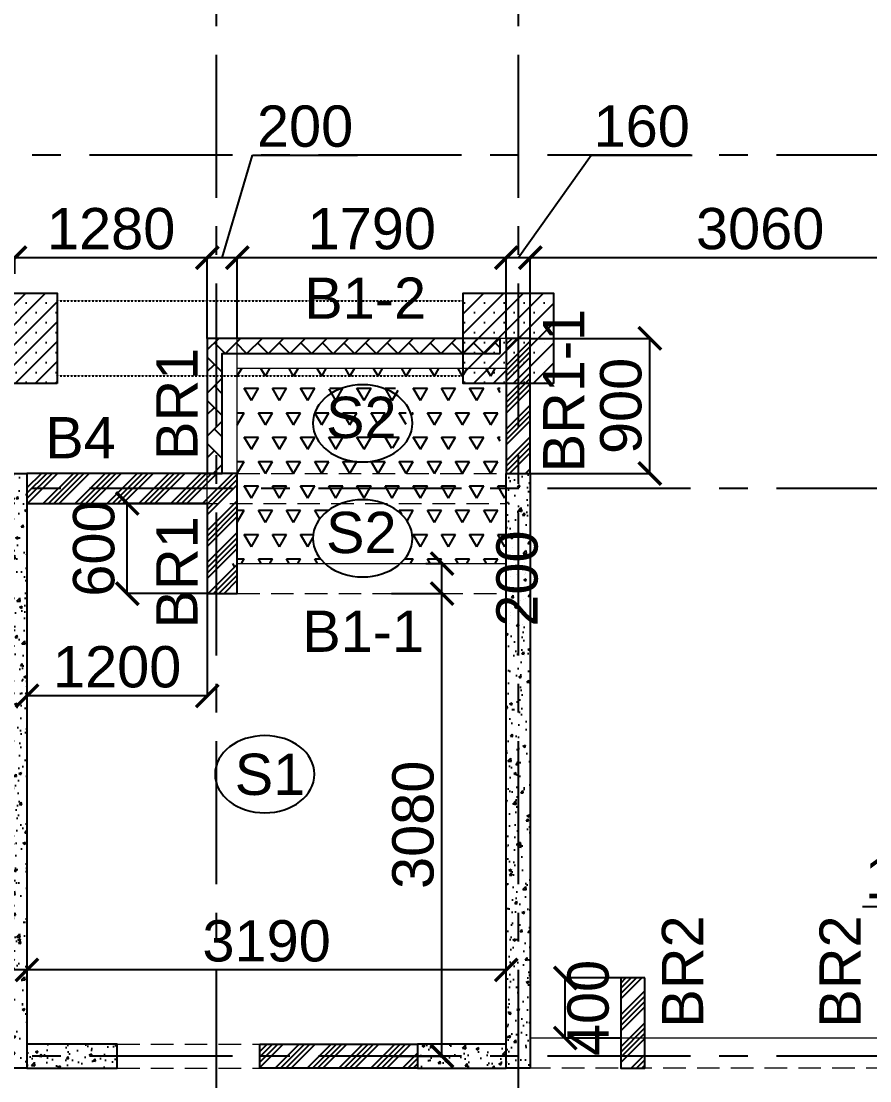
# Model space of a CAD drawing. Header units: inches. Extents: x -1898 to 127651, y -195120 to -109120.
# Drawn here: x 61092 to 66741, y -123235 to -116178 of the extents above; entities that cross this region are included whole.
import ezdxf

# ---------------------------------------------------------------- set-up
doc = ezdxf.new("R2010")
doc.units = ezdxf.units.IN
doc.header["$MEASUREMENT"] = 0
for name, pattern in [('CENTER', [50.8, 31.75, -6.35, 6.35, -6.35]), ('DASHED2', [9.525, 6.35, -3.175]), ('Hidden', [3, 2, -1])]:
    doc.linetypes.add(name, pattern=pattern)
for name, color, linetype in [('160 R.C. WALL HAT', 8, 'Continuous'), ('160 R.C.WALL', 6, 'Continuous'), ('AR-Column', 40, 'Continuous'), ('AR-Hidden', 251, 'DASHED2'), ('BAL. PARAPET WALL', 4, 'Continuous'), ('BEAM TEXT', 4, 'Continuous'), ('DIM', 251, 'Continuous'), ('GRID', 8, 'CENTER'), ('NON S.WALL HATCH', 8, 'Continuous'), ('NON STRUC R.C.WALL', 6, 'Continuous'), ('NON.STRUC.R.C.WALLS', 1, 'Continuous'), ('PARAPET WALL', 4, 'Continuous'), ('SUNKEN', 8, 'Continuous')]:
    doc.layers.add(name, color=color, linetype=linetype)
for name, color, linetype, lineweight in [('BEAMS', 3, 'Continuous', 0), ('SLAB CIR', 1, 'Continuous', 25), ('SLAB TXT', 3, 'Continuous', 0)]:
    doc.layers.add(name, color=color, linetype=linetype, lineweight=lineweight)
doc.styles.add('T200', font='sanss___.ttf', dxfattribs={"height": 275})
doc.styles.add('T300', font='sanss___.ttf', dxfattribs={"height": 350})
doc.dimstyles.new('T 200', dxfattribs={"dimtxt": 275, "dimasz": 150, "dimexe": 1, "dimexo": 0, "dimgap": 50, "dimtad": 1, "dimdec": 0, "dimrnd": 5, "dimdsep": 46, "dimtxsty": 'T200', "dimblk": 'ARCHTICK', "dimcen": 2.5, "dimdle": 1, "dimclrd": 5, "dimclre": 253, "dimclrt": 1, "dimadec": 0, "dimazin": 0, "dimtfac": 1, "dimtdec": 0, "dimtmove": 2, "dimatfit": 3, "dimfxl": 0, "dimarcsym": 0})
pattern_1 = [(45, (2346260.05, -240371.21), (-106.066017, 106.066017), []), (45, (2346295.4, -240371.21), (-106.066017, 106.066017), []), (45, (2346330.76, -240371.21), (-106.066017, 106.066017), []), (45, (2346366.12, -240371.21), (-106.066017, 106.066017), [])]
pattern_2 = [(50, (2184721.52, 112605.64), (179.315046, -15.688034), [18.75, -206.25]), (355, (2184721.52, 112605.64), (-34.687833, 188.048033), [15, -165]), (100.451444, (2184736.47, 112604.33), (144.627212, 172.359998), [15.935048, -175.285528]), (46.1842, (2184721.52, 112655.64), (266.810333, -41.37982), [28.125, -309.375]), (96.635635, (2184743.76, 112652.2), (233.665486, 243.52965), [23.902586, -262.92844]), (351.184164, (2184721.52, 112655.64), (233.665486, 243.52965), [22.5, -247.5]), (21, (2184746.52, 112643.14), (149.226763, -100.654723), [18.75, -206.25]), (326, (2184746.52, 112643.14), (60.828833, 181.287511), [15, -165]), (71.451445, (2184758.96, 112634.75), (210.055594, 80.632788), [15.935047, -175.285528]), (37.5, (2184721.524, 112605.64), (3.0399638, 83.2234635), [0, -163, 0, -167.5, 0, -165.625]), (7.5, (2184721.52, 112605.64), (65.7673844, 98.602928), [0, -95.5, 0, -159.25, 0, -63.125]), (327.5, (2184665.774, 112605.64), (133.455609, -5.638718), [0, -62.5, 0, -195, 0, -258.75]), (317.5, (2184640.77, 112605.64), (145.7965423, 25.0262456), [0, -81.25, 0, -129.5, 0, -183.75])]
pattern_3 = [(45, (-132245.64, 75915.45), (-66.29126, 66.29126), []), (45, (-132179.35, 75915.45), (-66.29126, 66.29126), [0, -93.75])]

# ---------------------------------------------------------------- blocks, each defined once
blk = doc.blocks.new('_ARCHTICK')
at = {"color": 0, "linetype": 'ByBlock', "const_width": 0.15}
blk.add_lwpolyline([(-0.5, -0.5), (0.5, 0.5)], dxfattribs=at)
blk = doc.blocks.new('*D599')
at = {"layer": 'Defpoints', "color": 0}
for p in [(67541, -122496.6), (67541, -122654.1, 14.7), (67701, -122640.4, 14.7)]:
    blk.add_point(p, dxfattribs=at)
at = {"layer": 'DIM', "color": 5, "lineweight": -2}
for p, q in [((67364.2, -122076), (66691.9, -122076)), ((67621, -122496.6), (67364.2, -122076)), ((67702, -122496.6), (67540, -122496.6))]:
    blk.add_line(p, q, dxfattribs=at)
at = {"layer": 'DIM', "color": 253, "lineweight": -2}
for p, q in [((67541, -122654.1), (67541, -122495.6)), ((67701, -122640.4), (67701, -122495.6))]:
    blk.add_line(p, q, dxfattribs=at)
at = {"layer": 'DIM', "color": 5, "lineweight": -2, "xscale": 150, "yscale": 150, "zscale": 150, "rotation": 180}
blk.add_blockref('_ARCHTICK', (67541, -122496.6), dxfattribs=at)
at = {"layer": 'DIM', "color": 5, "lineweight": -2, "xscale": 150, "yscale": 150, "zscale": 150}
blk.add_blockref('_ARCHTICK', (67701, -122496.6), dxfattribs=at)
at = {"layer": 'DIM', "color": 1, "insert": (67028.1, -121884.2), "char_height": 275, "attachment_point": 5, "style": 'T200'}
blk.add_mtext('160', dxfattribs=at)
blk = doc.blocks.new('*D600')
at = {"layer": 'Defpoints', "color": 0}
for p in [(64713.8, -122550.2), (65082.9, -122550.2, 14.7), (65082.9, -122950.2, 14.7)]:
    blk.add_point(p, dxfattribs=at)
at = {"layer": 'DIM', "color": 253, "lineweight": -2}
for p, q in [((65082.9, -122550.2), (64712.8, -122550.2)), ((65082.9, -122950.2), (64712.8, -122950.2))]:
    blk.add_line(p, q, dxfattribs=at)
at = {"layer": 'DIM', "color": 5, "lineweight": -2}
blk.add_line((64713.8, -122951.2), (64713.8, -122549.2), dxfattribs=at)
at = {"layer": 'DIM', "color": 5, "lineweight": -2, "xscale": 150, "yscale": 150, "zscale": 150}
for p, rotation in [((64713.8, -122550.2), 90), ((64713.8, -122950.2), 270)]:
    blk.add_blockref('_ARCHTICK', p, dxfattribs=dict(at, rotation=rotation))
at = {"layer": 'DIM', "color": 1, "insert": (64867.1, -122750.2), "char_height": 275, "attachment_point": 5, "rotation": 90, "style": 'T200'}
blk.add_mtext('400', dxfattribs=at)
blk = doc.blocks.new('*D601')
at = {"layer": 'Defpoints', "color": 0}
for p in [(61131, -122496.6), (61131, -122512, 14.7), (64321, -122512, 14.7)]:
    blk.add_point(p, dxfattribs=at)
at = {"layer": 'DIM', "color": 5, "lineweight": -2}
blk.add_line((64322, -122496.6), (61130, -122496.6), dxfattribs=at)
at = {"layer": 'DIM', "color": 253, "lineweight": -2}
for p, q in [((61131, -122512), (61131, -122495.6)), ((64321, -122512), (64321, -122495.6))]:
    blk.add_line(p, q, dxfattribs=at)
at = {"layer": 'DIM', "color": 5, "lineweight": -2, "xscale": 150, "yscale": 150, "zscale": 150, "rotation": 180}
blk.add_blockref('_ARCHTICK', (61131, -122496.6), dxfattribs=at)
at = {"layer": 'DIM', "color": 5, "lineweight": -2, "xscale": 150, "yscale": 150, "zscale": 150}
blk.add_blockref('_ARCHTICK', (64321, -122496.6), dxfattribs=at)
at = {"layer": 'DIM', "color": 1, "insert": (62726, -122304.8), "char_height": 275, "attachment_point": 5, "style": 'T200'}
blk.add_mtext('3190', dxfattribs=at)
blk = doc.blocks.new('*D602')
at = {"layer": 'Defpoints', "color": 0}
for p in [(60971, -122496.6), (61131, -122512, 14.7), (60971, -122743.1, 14.7)]:
    blk.add_point(p, dxfattribs=at)
at = {"layer": 'DIM', "color": 5, "lineweight": -2}
for p, q in [((60707.5, -122078.6), (60035.3, -122078.6)), ((61051, -122496.6), (60707.5, -122078.6)), ((61132, -122496.6), (60970, -122496.6))]:
    blk.add_line(p, q, dxfattribs=at)
at = {"layer": 'DIM', "color": 253, "lineweight": -2}
for p, q in [((60971, -122743.1), (60971, -122495.6)), ((61131, -122512), (61131, -122495.6))]:
    blk.add_line(p, q, dxfattribs=at)
at = {"layer": 'DIM', "color": 5, "lineweight": -2, "xscale": 150, "yscale": 150, "zscale": 150, "rotation": 180}
blk.add_blockref('_ARCHTICK', (60971, -122496.6), dxfattribs=at)
at = {"layer": 'DIM', "color": 5, "lineweight": -2, "xscale": 150, "yscale": 150, "zscale": 150}
blk.add_blockref('_ARCHTICK', (61131, -122496.6), dxfattribs=at)
at = {"layer": 'DIM', "color": 1, "insert": (60371.4, -121886.7), "char_height": 275, "attachment_point": 5, "style": 'T200'}
blk.add_mtext('160', dxfattribs=at)
blk = doc.blocks.new('*D496')
at = {"layer": 'Defpoints', "color": 0}
for p in [(64481, -117753.1), (64481, -118290.2, 14.7), (67541, -118290.2, 14.7)]:
    blk.add_point(p, dxfattribs=at)
at = {"layer": 'DIM', "color": 5, "lineweight": -2}
blk.add_line((67542, -117753.1), (64480, -117753.1), dxfattribs=at)
at = {"layer": 'DIM', "color": 253, "lineweight": -2}
for p, q in [((64481, -118290.2), (64481, -117752.1)), ((67541, -118290.2), (67541, -117752.1))]:
    blk.add_line(p, q, dxfattribs=at)
at = {"layer": 'DIM', "color": 5, "lineweight": -2, "xscale": 150, "yscale": 150, "zscale": 150, "rotation": 180}
blk.add_blockref('_ARCHTICK', (64481, -117753.1), dxfattribs=at)
at = {"layer": 'DIM', "color": 5, "lineweight": -2, "xscale": 150, "yscale": 150, "zscale": 150}
blk.add_blockref('_ARCHTICK', (67541, -117753.1), dxfattribs=at)
at = {"layer": 'DIM', "color": 1, "insert": (66011, -117561.2), "char_height": 275, "attachment_point": 5, "style": 'T200'}
blk.add_mtext('3060', dxfattribs=at)
blk = doc.blocks.new('*D497')
at = {"layer": 'Defpoints', "color": 0}
for p in [(64321, -117753.1), (64321, -118290.2, 14.7), (64481, -118290.2, 14.7)]:
    blk.add_point(p, dxfattribs=at)
at = {"layer": 'DIM', "color": 5, "lineweight": -2}
for p, q in [((64401, -117753.1), (64886.7, -117070.3)), ((64886.7, -117070.3), (65558.9, -117070.3)), ((64482, -117753.1), (64320, -117753.1))]:
    blk.add_line(p, q, dxfattribs=at)
at = {"layer": 'DIM', "color": 253, "lineweight": -2}
for p, q in [((64321, -118290.2), (64321, -117752.1)), ((64481, -118290.2), (64481, -117752.1))]:
    blk.add_line(p, q, dxfattribs=at)
at = {"layer": 'DIM', "color": 5, "lineweight": -2, "xscale": 150, "yscale": 150, "zscale": 150, "rotation": 180}
blk.add_blockref('_ARCHTICK', (64321, -117753.1), dxfattribs=at)
at = {"layer": 'DIM', "color": 5, "lineweight": -2, "xscale": 150, "yscale": 150, "zscale": 150}
blk.add_blockref('_ARCHTICK', (64481, -117753.1), dxfattribs=at)
at = {"layer": 'DIM', "color": 1, "insert": (65222.8, -116878.4), "char_height": 275, "attachment_point": 5, "style": 'T200'}
blk.add_mtext('160', dxfattribs=at)
blk = doc.blocks.new('*D498')
at = {"layer": 'Defpoints', "color": 0}
for p in [(62531, -117753.1), (62531, -118290.2, 14.7), (64321, -118290.2, 14.7)]:
    blk.add_point(p, dxfattribs=at)
at = {"layer": 'DIM', "color": 5, "lineweight": -2}
blk.add_line((64322, -117753.1), (62530, -117753.1), dxfattribs=at)
at = {"layer": 'DIM', "color": 253, "lineweight": -2}
for p, q in [((62531, -118290.2), (62531, -117752.1)), ((64321, -118290.2), (64321, -117752.1))]:
    blk.add_line(p, q, dxfattribs=at)
at = {"layer": 'DIM', "color": 5, "lineweight": -2, "xscale": 150, "yscale": 150, "zscale": 150, "rotation": 180}
blk.add_blockref('_ARCHTICK', (62531, -117753.1), dxfattribs=at)
at = {"layer": 'DIM', "color": 5, "lineweight": -2, "xscale": 150, "yscale": 150, "zscale": 150}
blk.add_blockref('_ARCHTICK', (64321, -117753.1), dxfattribs=at)
at = {"layer": 'DIM', "color": 1, "insert": (63426, -117561.4), "char_height": 275, "attachment_point": 5, "style": 'T200'}
blk.add_mtext('1790', dxfattribs=at)
blk = doc.blocks.new('*D499')
at = {"layer": 'Defpoints', "color": 0}
for p in [(62331, -117753.1), (62331, -118290.2, 14.7), (62531, -118290.2, 14.7)]:
    blk.add_point(p, dxfattribs=at)
at = {"layer": 'DIM', "color": 5, "lineweight": -2}
for p, q in [((62431, -117753.1), (62632.9, -117070.3)), ((62632.9, -117070.3), (63331.2, -117070.3)), ((62532, -117753.1), (62330, -117753.1))]:
    blk.add_line(p, q, dxfattribs=at)
at = {"layer": 'DIM', "color": 253, "lineweight": -2}
for p, q in [((62331, -118290.2), (62331, -117752.1)), ((62531, -118290.2), (62531, -117752.1))]:
    blk.add_line(p, q, dxfattribs=at)
at = {"layer": 'DIM', "color": 5, "lineweight": -2, "xscale": 150, "yscale": 150, "zscale": 150, "rotation": 180}
blk.add_blockref('_ARCHTICK', (62331, -117753.1), dxfattribs=at)
at = {"layer": 'DIM', "color": 5, "lineweight": -2, "xscale": 150, "yscale": 150, "zscale": 150}
blk.add_blockref('_ARCHTICK', (62531, -117753.1), dxfattribs=at)
at = {"layer": 'DIM', "color": 1, "insert": (62982, -116878.6), "char_height": 275, "attachment_point": 5, "style": 'T200'}
blk.add_mtext('200', dxfattribs=at)
blk = doc.blocks.new('*D500')
at = {"layer": 'Defpoints', "color": 0}
for p in [(61051, -117753.1), (61051, -117861.4, 14.7), (62331, -118290.2, 14.7)]:
    blk.add_point(p, dxfattribs=at)
at = {"layer": 'DIM', "color": 5, "lineweight": -2}
blk.add_line((62332, -117753.1), (61050, -117753.1), dxfattribs=at)
at = {"layer": 'DIM', "color": 253, "lineweight": -2}
for p, q in [((61051, -117861.4), (61051, -117752.1)), ((62331, -118290.2), (62331, -117752.1))]:
    blk.add_line(p, q, dxfattribs=at)
at = {"layer": 'DIM', "color": 5, "lineweight": -2, "xscale": 150, "yscale": 150, "zscale": 150, "rotation": 180}
blk.add_blockref('_ARCHTICK', (61051, -117753.1), dxfattribs=at)
at = {"layer": 'DIM', "color": 5, "lineweight": -2, "xscale": 150, "yscale": 150, "zscale": 150}
blk.add_blockref('_ARCHTICK', (62331, -117753.1), dxfattribs=at)
at = {"layer": 'DIM', "color": 1, "insert": (61691, -117561.4), "char_height": 275, "attachment_point": 5, "style": 'T200'}
blk.add_mtext('1280', dxfattribs=at)
blk = doc.blocks.new('*D501')
at = {"layer": 'Defpoints', "color": 0}
for p in [(59771, -117753.1), (61051, -117861.4, 14.7), (59771, -118290.2, 14.7)]:
    blk.add_point(p, dxfattribs=at)
at = {"layer": 'DIM', "color": 5, "lineweight": -2}
blk.add_line((61052, -117753.1), (59770, -117753.1), dxfattribs=at)
at = {"layer": 'DIM', "color": 253, "lineweight": -2}
for p, q in [((59771, -118290.2), (59771, -117752.1)), ((61051, -117861.4), (61051, -117752.1))]:
    blk.add_line(p, q, dxfattribs=at)
at = {"layer": 'DIM', "color": 5, "lineweight": -2, "xscale": 150, "yscale": 150, "zscale": 150, "rotation": 180}
blk.add_blockref('_ARCHTICK', (59771, -117753.1), dxfattribs=at)
at = {"layer": 'DIM', "color": 5, "lineweight": -2, "xscale": 150, "yscale": 150, "zscale": 150}
blk.add_blockref('_ARCHTICK', (61051, -117753.1), dxfattribs=at)
at = {"layer": 'DIM', "color": 1, "insert": (60411, -117561.4), "char_height": 275, "attachment_point": 5, "style": 'T200'}
blk.add_mtext('1280', dxfattribs=at)
blk = doc.blocks.new('*D362')
at = {"layer": 'Defpoints', "color": 0}
for p in [(64481, -118290.2), (65276.7, -118290.2), (64481, -119190.2, 14.7)]:
    blk.add_point(p, dxfattribs=at)
at = {"layer": 'DIM', "color": 253, "lineweight": -2}
for p, q in [((64481, -118290.2), (65277.7, -118290.2)), ((64481, -119190.2), (65277.7, -119190.2))]:
    blk.add_line(p, q, dxfattribs=at)
at = {"layer": 'DIM', "color": 5, "lineweight": -2}
blk.add_line((65276.7, -119191.2), (65276.7, -118289.2), dxfattribs=at)
at = {"layer": 'DIM', "color": 5, "lineweight": -2, "xscale": 150, "yscale": 150, "zscale": 150}
for p, rotation in [((65276.7, -118290.2), 90), ((65276.7, -119190.2), 270)]:
    blk.add_blockref('_ARCHTICK', p, dxfattribs=dict(at, rotation=rotation))
at = {"layer": 'DIM', "color": 1, "insert": (65085.1, -118740.2), "char_height": 275, "attachment_point": 5, "rotation": 90, "style": 'T200'}
blk.add_mtext('900', dxfattribs=at)
blk = doc.blocks.new('*D363')
at = {"layer": 'Defpoints', "color": 0}
for p in [(61798.5, -119390.2), (62331, -119390.2, 14.7), (62331, -119990.2, 14.7)]:
    blk.add_point(p, dxfattribs=at)
at = {"layer": 'DIM', "color": 253, "lineweight": -2}
for p, q in [((62331, -119390.2), (61797.5, -119390.2)), ((62331, -119990.2), (61797.5, -119990.2))]:
    blk.add_line(p, q, dxfattribs=at)
at = {"layer": 'DIM', "color": 5, "lineweight": -2}
blk.add_line((61798.5, -119991.2), (61798.5, -119389.2), dxfattribs=at)
at = {"layer": 'DIM', "color": 5, "lineweight": -2, "xscale": 150, "yscale": 150, "zscale": 150}
for p, rotation in [((61798.5, -119390.2), 90), ((61798.5, -119990.2), 270)]:
    blk.add_blockref('_ARCHTICK', p, dxfattribs=dict(at, rotation=rotation))
at = {"layer": 'DIM', "color": 1, "insert": (61576.7, -119690.2), "char_height": 275, "attachment_point": 5, "rotation": 90, "style": 'T200'}
blk.add_mtext('600', dxfattribs=at)
blk = doc.blocks.new('*D373')
at = {"layer": 'Defpoints', "color": 0}
for p in [(63557.8, -119990.2, 14.7), (63893.3, -119990.2), (63557.8, -123070.2, 14.7)]:
    blk.add_point(p, dxfattribs=at)
at = {"layer": 'DIM', "color": 253, "lineweight": -2}
for p, q in [((63557.8, -119990.2), (63894.3, -119990.2)), ((63557.8, -123070.2), (63894.3, -123070.2))]:
    blk.add_line(p, q, dxfattribs=at)
at = {"layer": 'DIM', "color": 5, "lineweight": -2}
blk.add_line((63893.3, -123071.2), (63893.3, -119989.2), dxfattribs=at)
at = {"layer": 'DIM', "color": 5, "lineweight": -2, "xscale": 150, "yscale": 150, "zscale": 150}
for p, rotation in [((63893.3, -119990.2), 90), ((63893.3, -123070.2), 270)]:
    blk.add_blockref('_ARCHTICK', p, dxfattribs=dict(at, rotation=rotation))
at = {"layer": 'DIM', "color": 1, "insert": (63701.5, -121530.2), "char_height": 275, "attachment_point": 5, "rotation": 90, "style": 'T200'}
blk.add_mtext('3080', dxfattribs=at)
blk = doc.blocks.new('*D374')
at = {"layer": 'Defpoints', "color": 0}
for p in [(63786.4, -119790.2, 14.7), (63893.3, -119790.2), (63557.8, -119990.2, 14.7)]:
    blk.add_point(p, dxfattribs=at)
at = {"layer": 'DIM', "color": 253, "lineweight": -2}
for p, q in [((63786.4, -119790.2), (63894.3, -119790.2)), ((63557.8, -119990.2), (63894.3, -119990.2))]:
    blk.add_line(p, q, dxfattribs=at)
at = {"layer": 'DIM', "color": 5, "lineweight": -2}
blk.add_line((63893.3, -119991.2), (63893.3, -119789.2), dxfattribs=at)
at = {"layer": 'DIM', "color": 5, "lineweight": -2, "xscale": 150, "yscale": 150, "zscale": 150}
for p, rotation in [((63893.3, -119790.2), 90), ((63893.3, -119990.2), 270)]:
    blk.add_blockref('_ARCHTICK', p, dxfattribs=dict(at, rotation=rotation))
at = {"layer": 'DIM', "color": 1, "insert": (64394.3, -119890.2), "char_height": 275, "attachment_point": 5, "rotation": 90, "style": 'T200'}
blk.add_mtext('200', dxfattribs=at)
blk = doc.blocks.new('*D765')
at = {"layer": 'Defpoints', "color": 0}
for p in [(61131, -119990.2, 14.7), (62331, -119990.2), (61131, -120671)]:
    blk.add_point(p, dxfattribs=at)
at = {"layer": 'DIM', "color": 253, "lineweight": -2}
for p, q in [((61131, -119990.2), (61131, -120672)), ((62331, -119990.2), (62331, -120672))]:
    blk.add_line(p, q, dxfattribs=at)
at = {"layer": 'DIM', "color": 5, "lineweight": -2}
blk.add_line((62332, -120671), (61130, -120671), dxfattribs=at)
at = {"layer": 'DIM', "color": 5, "lineweight": -2, "xscale": 150, "yscale": 150, "zscale": 150, "rotation": 180}
blk.add_blockref('_ARCHTICK', (61131, -120671), dxfattribs=at)
at = {"layer": 'DIM', "color": 5, "lineweight": -2, "xscale": 150, "yscale": 150, "zscale": 150}
blk.add_blockref('_ARCHTICK', (62331, -120671), dxfattribs=at)
at = {"layer": 'DIM', "color": 1, "insert": (61731, -120479.4), "char_height": 275, "attachment_point": 5, "style": 'T200'}
blk.add_mtext('1200', dxfattribs=at)
blk = doc.blocks.new('A$C02A55DAE')
at = {"layer": 'NON S.WALL HATCH'}
h = blk.add_hatch(dxfattribs=at)
h.set_pattern_fill('SACNCR', color=256, scale=1000)
h.set_pattern_definition(pattern_3)
h.paths.add_polyline_path([(56168.6, 600), (55568.6, 600), (55568.6, 1200), (56168.6, 1200)])
h = blk.add_hatch(dxfattribs=at)
h.set_pattern_fill('SACNCR', color=256, scale=1000)
h.set_pattern_definition(pattern_3)
h.paths.add_polyline_path([(59472.5, 600), (58872.5, 600), (58872.5, 1200), (59472.5, 1200)])
at = {"layer": 'AR-Column', "color": 4, "elevation": -29.5}
for points in [[(56168.6, 600), (55568.6, 600), (55568.6, 1200), (56168.6, 1200)], [(59472.5, 600), (58872.5, 600), (58872.5, 1200), (59472.5, 1200)]]:
    blk.add_lwpolyline(points, close=True, dxfattribs=at)
at = {"layer": 'AR-Hidden', "ltscale": 0.009}
for p, q in [((56162.5, 1150, -29.5), (58872.5, 1150, -29.5)), ((56162.5, 650, -29.5), (58872.5, 650, -29.5))]:
    blk.add_line(p, q, dxfattribs=at)

msp = doc.modelspace()

# ---------------------------------------------------------------- hatches: boundary and pattern name
at = {"layer": '160 R.C. WALL HAT'}
h = msp.add_hatch(dxfattribs=at)
h.set_pattern_fill('AR-CONC', color=256, scale=25)
h.set_pattern_definition(pattern_2)
h.paths.add_polyline_path([(60971, -119190.2), (61131, -119190.2), (61131, -123150.2), (60971, -123150.2)])
h = msp.add_hatch(dxfattribs=at)
h.set_pattern_fill('AR-CONC', color=256, scale=25)
h.set_pattern_definition(pattern_2)
h.paths.add_polyline_path([(64321, -119190.2), (64481, -119190.2), (64481, -123150.2), (64321, -123150.2)])
h = msp.add_hatch(dxfattribs=at)
h.set_pattern_fill('AR-CONC', color=256, scale=25)
h.set_pattern_definition(pattern_2)
h.paths.add_polyline_path([(61731, -122990.2), (61731, -123150.2), (61131, -123150.2), (61131, -122990.2)])
h = msp.add_hatch(dxfattribs=at)
h.set_pattern_fill('AR-CONC', color=256, scale=25)
h.set_pattern_definition(pattern_2)
h.paths.add_polyline_path([(64321, -122990.2), (63731, -122990.2), (63731, -123150.2), (64321, -123150.2)])
at = {"layer": 'BAL. PARAPET WALL'}
h = msp.add_hatch(dxfattribs=at)
h.set_pattern_fill('AR-HBONE', color=256, angle=-90, style=0)
h.set_pattern_definition([(315, (560962.33, 2006768.09), (143.684098, -4e-14), [304.8, -101.6]), (45, (561034.18, 2006696.24), (143.684098, -4e-14), [304.8, -101.6])])
h.paths.add_polyline_path([(64281, -118390.2), (64281, -118290.2), (62331, -118290.2), (62331, -119190.2), (62431, -119190.2), (62431, -118390.2)])
at = {"layer": 'NON STRUC R.C.WALL'}
h = msp.add_hatch(dxfattribs=at)
h.set_pattern_fill('ANSI34', color=1, scale=200)
h.set_pattern_definition([(45, (2346260.05, -240411.21), (-106.066017, 106.066017), []), (45, (2346295.4, -240411.21), (-106.066017, 106.066017), []), (45, (2346330.76, -240411.21), (-106.066017, 106.066017), []), (45, (2346366.12, -240411.21), (-106.066017, 106.066017), [])])
h.paths.add_polyline_path([(64321, -119190.2), (64481, -119190.2), (64481, -118290.2), (64321, -118290.2)])
h = msp.add_hatch(dxfattribs=at)
h.set_pattern_fill('ANSI34', color=1, scale=200)
h.set_pattern_definition(pattern_1)
h.paths.add_polyline_path([(61131, -119390.2), (62331, -119390.2), (62331, -119990.2), (62531, -119990.2), (62531, -119190.2), (61131, -119190.2)])
h = msp.add_hatch(dxfattribs=at)
h.set_pattern_fill('ANSI34', color=1, scale=200)
h.set_pattern_definition([(45, (2351000.05, -240971.21), (-106.066017, 106.066017), []), (45, (2351035.4, -240971.21), (-106.066017, 106.066017), []), (45, (2351070.76, -240971.21), (-106.066017, 106.066017), []), (45, (2351106.12, -240971.21), (-106.066017, 106.066017), [])])
h.paths.add_polyline_path([(65242.9, -122550.2), (65082.9, -122550.2), (65082.9, -123150.2), (65242.9, -123150.2)])
h = msp.add_hatch(dxfattribs=at)
h.set_pattern_fill('ANSI34', color=1, scale=200)
h.set_pattern_definition(pattern_1)
h.paths.add_polyline_path([(62681, -122990.2), (63731, -122990.2), (63731, -123150.2), (62681, -123150.2)])
at = {"layer": 'SUNKEN'}
h = msp.add_hatch(dxfattribs=at)
h.set_pattern_fill('TRIANG', color=256, scale=500)
h.set_pattern_definition([(60, (2301842.9, -345548.81), (-93.75, 162.379763), [93.75, -93.75]), (120, (2301842.9, -345548.81), (-187.5, 1e-07), [93.75, -93.75]), (0, (2301796.02, -345467.62), (93.75, 162.379763), [93.75, -93.75])])
h.paths.add_polyline_path([(64281, -118490.2), (62531, -118490.2), (62531, -119190.2), (64281, -119190.2)])
edge = h.paths.add_edge_path(flags=16)
edge.add_ellipse((63365, -118815.9), major_axis=(331, 0), ratio=0.77685, start_angle=0, end_angle=360, ccw=False)
h.paths.add_polyline_path([(64321, -119190.2), (62531, -119190.2), (62531, -119390.2), (64321, -119390.2)])
h.paths.add_polyline_path([(63654.6, -119034), (63654.6, -118602.8), (63049.5, -118602.8), (63049.5, -119034)], flags=16)
edge = h.paths.add_edge_path()
edge.add_line((63522.8, -119396.5), (63534.2, -119401.6))
edge.add_line((63534.2, -119401.6), (63545.4, -119407))
edge.add_line((63545.4, -119407), (63556.3, -119412.7))
edge.add_line((63556.3, -119412.7), (63566.9, -119418.8))
edge.add_line((63566.9, -119418.8), (63577.2, -119425.2))
edge.add_line((63577.2, -119425.2), (63587.1, -119431.9))
edge.add_line((63587.1, -119431.9), (63596.7, -119438.9))
edge.add_line((63596.7, -119438.9), (63605.9, -119446.2))
edge.add_line((63605.9, -119446.2), (63614.7, -119453.8))
edge.add_line((63614.7, -119453.8), (63623.2, -119461.6))
edge.add_line((63623.2, -119461.6), (63631.2, -119469.7))
edge.add_line((63631.2, -119469.7), (63638.8, -119478.1))
edge.add_line((63638.8, -119478.1), (63646, -119486.7))
edge.add_line((63646, -119486.7), (63652.7, -119495.4))
edge.add_line((63652.7, -119495.4), (63659, -119504.4))
edge.add_line((63659, -119504.4), (63664.8, -119513.6))
edge.add_line((63664.8, -119513.6), (63670.1, -119523))
edge.add_line((63670.1, -119523), (63675, -119532.5))
edge.add_line((63675, -119532.5), (63679.3, -119542.1))
edge.add_line((63679.3, -119542.1), (63683.2, -119551.9))
edge.add_line((63683.2, -119551.9), (63686.6, -119561.8))
edge.add_line((63686.6, -119561.8), (63689.4, -119571.7))
edge.add_line((63689.4, -119571.7), (63691.8, -119581.8))
edge.add_line((63691.8, -119581.8), (63693.6, -119591.9))
edge.add_line((63693.6, -119591.9), (63694.9, -119602.1))
edge.add_line((63694.9, -119602.1), (63695.7, -119612.3))
edge.add_line((63695.7, -119612.3), (63696, -119622.5))
edge.add_line((63696, -119622.5), (63695.7, -119632.8))
edge.add_line((63695.7, -119632.8), (63694.9, -119643))
edge.add_line((63694.9, -119643), (63693.6, -119653.1))
edge.add_line((63693.6, -119653.1), (63691.8, -119663.3))
edge.add_line((63691.8, -119663.3), (63689.4, -119673.3))
edge.add_line((63689.4, -119673.3), (63686.6, -119683.3))
edge.add_line((63686.6, -119683.3), (63683.2, -119693.2))
edge.add_line((63683.2, -119693.2), (63679.3, -119703))
edge.add_line((63679.3, -119703), (63675, -119712.6))
edge.add_line((63675, -119712.6), (63670.1, -119722.1))
edge.add_line((63670.1, -119722.1), (63664.8, -119731.5))
edge.add_line((63664.8, -119731.5), (63659, -119740.6))
edge.add_line((63659, -119740.6), (63652.7, -119749.6))
edge.add_line((63652.7, -119749.6), (63646, -119758.4))
edge.add_line((63646, -119758.4), (63638.8, -119767))
edge.add_line((63638.8, -119767), (63631.2, -119775.3))
edge.add_line((63631.2, -119775.3), (63623.2, -119783.4))
edge.add_line((63623.2, -119783.4), (63614.7, -119791.3))
edge.add_line((63614.7, -119791.3), (63605.9, -119798.9))
edge.add_line((63605.9, -119798.9), (63596.7, -119806.2))
edge.add_line((63596.7, -119806.2), (63587.1, -119813.2))
edge.add_line((63587.1, -119813.2), (63577.2, -119819.9))
edge.add_line((63577.2, -119819.9), (63566.9, -119826.3))
edge.add_line((63566.9, -119826.3), (63560.1, -119830.2))
edge.add_line((63560.1, -119790.2), (64321, -119790.2))
edge.add_line((64321, -119790.2), (64321, -119390.2))
edge.add_line((64321, -119390.2), (63506.6, -119390.2))
edge.add_line((63506.6, -119390.2), (63511.1, -119391.8))
edge.add_line((63511.1, -119391.8), (63522.8, -119396.5))
edge = h.paths.add_edge_path()
edge.add_line((63218.8, -119391.8), (63223.3, -119390.2))
edge.add_line((63223.3, -119390.2), (62491, -119390.2))
edge.add_line((62531, -119390.2), (62531, -119830.2))
edge.add_line((62491, -119790.2), (63169.8, -119790.2))
edge.add_line((63169.8, -119790.2), (63163, -119826.3))
edge.add_line((63163, -119826.3), (63152.8, -119819.9))
edge.add_line((63152.8, -119819.9), (63142.8, -119813.2))
edge.add_line((63142.8, -119813.2), (63133.2, -119806.2))
edge.add_line((63133.2, -119806.2), (63124, -119798.9))
edge.add_line((63124, -119798.9), (63115.2, -119791.3))
edge.add_line((63115.2, -119791.3), (63106.8, -119783.4))
edge.add_line((63106.8, -119783.4), (63098.7, -119775.3))
edge.add_line((63098.7, -119775.3), (63091.1, -119767))
edge.add_line((63091.1, -119767), (63083.9, -119758.4))
edge.add_line((63083.9, -119758.4), (63077.2, -119749.6))
edge.add_line((63077.2, -119749.6), (63070.9, -119740.6))
edge.add_line((63070.9, -119740.6), (63065.1, -119731.5))
edge.add_line((63065.1, -119731.5), (63059.8, -119722.1))
edge.add_line((63059.8, -119722.1), (63054.9, -119712.6))
edge.add_line((63054.9, -119712.6), (63050.6, -119703))
edge.add_line((63050.6, -119703), (63046.7, -119693.2))
edge.add_line((63046.7, -119693.2), (63043.3, -119683.3))
edge.add_line((63043.3, -119683.3), (63040.5, -119673.3))
edge.add_line((63040.5, -119673.3), (63038.1, -119663.3))
edge.add_line((63038.1, -119663.3), (63036.3, -119653.1))
edge.add_line((63036.3, -119653.1), (63035, -119643))
edge.add_line((63035, -119643), (63034.2, -119632.8))
edge.add_line((63034.2, -119632.8), (63034, -119622.5))
edge.add_line((63034, -119622.5), (63034.2, -119612.3))
edge.add_line((63034.2, -119612.3), (63035, -119602.1))
edge.add_line((63035, -119602.1), (63036.3, -119591.9))
edge.add_line((63036.3, -119591.9), (63038.1, -119581.8))
edge.add_line((63038.1, -119581.8), (63040.5, -119571.7))
edge.add_line((63040.5, -119571.7), (63043.3, -119561.8))
edge.add_line((63043.3, -119561.8), (63046.7, -119551.9))
edge.add_line((63046.7, -119551.9), (63050.6, -119542.1))
edge.add_line((63050.6, -119542.1), (63054.9, -119532.5))
edge.add_line((63054.9, -119532.5), (63059.8, -119523))
edge.add_line((63059.8, -119523), (63065.1, -119513.6))
edge.add_line((63065.1, -119513.6), (63070.9, -119504.4))
edge.add_line((63070.9, -119504.4), (63077.2, -119495.4))
edge.add_line((63077.2, -119495.4), (63083.9, -119486.7))
edge.add_line((63083.9, -119486.7), (63091.1, -119478.1))
edge.add_line((63091.1, -119478.1), (63098.7, -119469.7))
edge.add_line((63098.7, -119469.7), (63106.8, -119461.6))
edge.add_line((63106.8, -119461.6), (63115.2, -119453.8))
edge.add_line((63115.2, -119453.8), (63124, -119446.2))
edge.add_line((63124, -119446.2), (63133.2, -119438.9))
edge.add_line((63133.2, -119438.9), (63142.8, -119431.9))
edge.add_line((63142.8, -119431.9), (63152.8, -119425.2))
edge.add_line((63152.8, -119425.2), (63163, -119418.8))
edge.add_line((63163, -119418.8), (63173.6, -119412.7))
edge.add_line((63173.6, -119412.7), (63184.5, -119407))
edge.add_line((63184.5, -119407), (63195.7, -119401.6))
edge.add_line((63195.7, -119401.6), (63207.1, -119396.5))
edge.add_line((63207.1, -119396.5), (63218.8, -119391.8))

# ---------------------------------------------------------------- linework, layer by layer
at = {"layer": '160 R.C.WALL'}
for p, q in [((64321, -122990.2, 14.7), (63731, -122990.2, 14.7)), ((63731, -122990.2, 14.7), (63731, -123150.2, 14.7)), ((63731, -123150.2, 14.7), (64321, -123150.2, 14.7))]:
    msp.add_line(p, q, dxfattribs=at)
at = {"layer": '160 R.C.WALL', "elevation": 14.7}
for points in [[(61131, -123150.2), (60971, -123150.2), (60971, -119190.2), (61131, -119190.2)], [(64481, -123150.2), (64321, -123150.2), (64321, -119190.2), (64481, -119190.2)]]:
    msp.add_lwpolyline(points, close=True, dxfattribs=at)
msp.add_lwpolyline([(61131, -123150.2), (61731, -123150.2), (61731, -122990.2), (61131, -122990.2)], dxfattribs=at)
at = {"layer": 'BAL. PARAPET WALL'}
msp.add_lwpolyline([(64281, -118390.2), (64281, -118290.2), (62331, -118290.2), (62331, -119190.2), (62431, -119190.2), (62431, -118390.2), (64281, -118390.2)], dxfattribs=at)
at = {"layer": 'BEAMS', "color": 4, "linetype": 'Continuous', "ltscale": 0.01}
for p, q in [((62331, -119990.2, 14.7), (62331, -118290.2, 14.7)), ((64321, -118290.2, 14.7), (62331, -118290.2, 14.7)), ((62531, -119990.2, 14.7), (62531, -118290.2, 14.7)), ((64321, -118490.2, 14.7), (62531, -118490.2, 14.7)), ((61131, -119190.2, 14.7), (62531, -119190.2, 14.7)), ((62531, -119790.2, 14.7), (64321, -119790.2, 14.7)), ((67541, -122950.2, 14.7), (64481, -122950.2, 14.7))]:
    msp.add_line(p, q, dxfattribs=at)
at = {"layer": 'BEAMS', "linetype": 'Hidden', "ltscale": 75}
for p, q in [((62531, -119190.2, 14.7), (64321, -119190.2, 14.7)), ((61131, -119390.2, 14.7), (64321, -119390.2, 14.7)), ((62531, -119990.2, 14.7), (64321, -119990.2, 14.7)), ((61731, -122990.2, 14.7), (63731, -122990.2, 14.7)), ((61731, -123150.2, 14.7), (63731, -123150.2, 14.7)), ((67541, -123150.2, 14.7), (64481, -123150.2, 14.7))]:
    msp.add_line(p, q, dxfattribs=at)
at = {"layer": 'GRID', "ltscale": 30}
for p, q in [((62391, -111829.1, 14.7), (62391, -143550.6, 14.7)), ((64401, -111829.1, 14.7), (64401, -143550.6, 14.7)), ((86883.8, -117070.3, 14.7), (739.5, -117070.3, 14.7)), ((86883.8, -119290.2, 14.7), (739.5, -119290.2, 14.7)), ((86883.8, -123070.2, 14.7), (739.5, -123070.2, 14.7))]:
    msp.add_line(p, q, dxfattribs=at)
at = {"layer": 'NON.STRUC.R.C.WALLS', "elevation": 14.7}
for points in [[(64321, -119190.2), (64481, -119190.2), (64481, -118290.2), (64321, -118290.2)], [(65242.9, -122550.2), (65082.9, -122550.2), (65082.9, -123150.2), (65242.9, -123150.2)], [(62681, -122990.2), (63731, -122990.2), (63731, -123150.2), (62681, -123150.2)]]:
    msp.add_lwpolyline(points, close=True, dxfattribs=at)
msp.add_lwpolyline([(61131, -119390.2), (62331, -119390.2), (62331, -119990.2), (62531, -119990.2), (62531, -119190.2), (61131, -119190.2)], dxfattribs=at)
at = {"layer": 'PARAPET WALL'}
msp.add_line((62331, -119990.2, 14.7), (62531, -119990.2, 14.7), dxfattribs=at)
at = {"layer": 'SLAB CIR', "extrusion": (0, 0, -1)}
for centre in [(63365, -118855.9, -0.7), (63365, -119622.5, -0.7), (62713.9, -121193.3, -0.7)]:
    msp.add_ellipse(centre, major_axis=(331, 0), ratio=0.77685, dxfattribs=at)

# ---------------------------------------------------------------- block references
at = {"layer": 'DIM', "color": 1}
msp.add_blockref('A$C02A55DAE', (5162.4, -119190.2, 29.5), dxfattribs=at)

# ---------------------------------------------------------------- texts
at = {"layer": 'BEAM TEXT', "style": 'T300'}
for s, p in [('B1-2', (62976.1, -118160.2)), ('B4', (61252.1, -119089.3)), ('B1-1', (62963.2, -120378.4))]:
    msp.add_text(s, height=275, dxfattribs=at).set_placement(p)
for s, p in [('BR1-1', (64841.3, -119182.6)), ('BR1', (62266.1, -119100.3)), ('BR1', (62266.1, -120222.5)), ('BR2', (65631.9, -122881.3)), ('BR2', (66680.9, -122881.3))]:
    msp.add_text(s, height=275, rotation=90, dxfattribs=at).set_placement(p)
at = {"layer": 'SLAB TXT', "style": 'T300'}
for s, p in [('S2', (63121.4, -118953.9)), ('S2', (63121.4, -119720.5)), ('S1', (62513.5, -121331.3))]:
    msp.add_text(s, height=275, dxfattribs=at).set_placement(p)

# ---------------------------------------------------------------- dimensions: what is measured, and where the dimension line sits
at = {"layer": 'DIM'}
for base, p1, p2, picture, middle in [((62331, -117753.1), (62531, -118290.2, 14.7), (62331, -118290.2, 14.7), '*D499', (62682.9, -117070.3)), ((64321, -117753.1), (64481, -118290.2, 14.7), (64321, -118290.2, 14.7), '*D497', (64936.7, -117070.3)), ((60971, -122496.6), (61131, -122512, 14.7), (60971, -122743.1, 14.7), '*D602', (60657.5, -122078.6)), ((67541, -122496.6), (67701, -122640.4, 14.7), (67541, -122654.1, 14.7), '*D599', (67314.2, -122076))]:
    dim = msp.add_linear_dim(base=base, p1=p1, p2=p2, angle=180, dimstyle='T 200', override={"dimtmove": 1}, dxfattribs=at)
    dim.commit()
    dim.dimension.update_dxf_attribs({"geometry": picture, "text_midpoint": middle, "dimtype": 160})
for base, p1, p2, angle, picture, middle in [((59771, -117753.1), (61051, -117861.4, 14.7), (59771, -118290.2, 14.7), 180, '*D501', (60411, -117561.4)), ((61051, -117753.1), (62331, -118290.2, 14.7), (61051, -117861.4, 14.7), 180, '*D500', (61691, -117561.4)), ((62531, -117753.1), (64321, -118290.2, 14.7), (62531, -118290.2, 14.7), 180, '*D498', (63426, -117561.4)), ((64481, -117753.1), (67541, -118290.2, 14.7), (64481, -118290.2, 14.7), 180, '*D496', (66011, -117561.2)), ((65276.7, -118290.2), (64481, -119190.2, 14.7), (64481, -118290.2), 90, '*D362', (65085.1, -118740.2)), ((63893.3, -119790.2), (63557.8, -119990.2, 14.7), (63786.4, -119790.2, 14.7), 90, '*D374', (64394.3, -119890.2)), ((63893.3, -119990.2), (63557.8, -123070.2, 14.7), (63557.8, -119990.2, 14.7), 90, '*D373', (63701.5, -121530.2)), ((61131, -122496.6), (64321, -122512, 14.7), (61131, -122512, 14.7), 180, '*D601', (62726, -122304.8))]:
    dim = msp.add_linear_dim(base=base, p1=p1, p2=p2, angle=angle, dimstyle='T 200', dxfattribs=at)
    dim.commit()
    dim.dimension.update_dxf_attribs({"geometry": picture, "text_midpoint": middle})
for base, p1, p2, picture, middle in [((61798.5, -119390.2), (62331, -119990.2, 14.7), (62331, -119390.2, 14.7), '*D363', (61576.7, -119690.2)), ((64713.8, -122550.2), (65082.9, -122950.2, 14.7), (65082.9, -122550.2, 14.7), '*D600', (64867.1, -122750.2))]:
    dim = msp.add_linear_dim(base=base, p1=p1, p2=p2, angle=90, dimstyle='T 200', dxfattribs=at)
    dim.commit()
    dim.dimension.update_dxf_attribs({"geometry": picture, "text_midpoint": middle, "dimtype": 160})
dim = msp.add_linear_dim(base=(61131, -120671), p1=(62331, -119990.2), p2=(61131, -119990.2, 14.7), dimstyle='T 200', override={"dimarcsym": 2}, dxfattribs=at)
dim.commit()
dim.dimension.update_dxf_attribs({"geometry": '*D765', "text_midpoint": (61731, -120479.4)})

doc.saveas('drawing.dxf')
